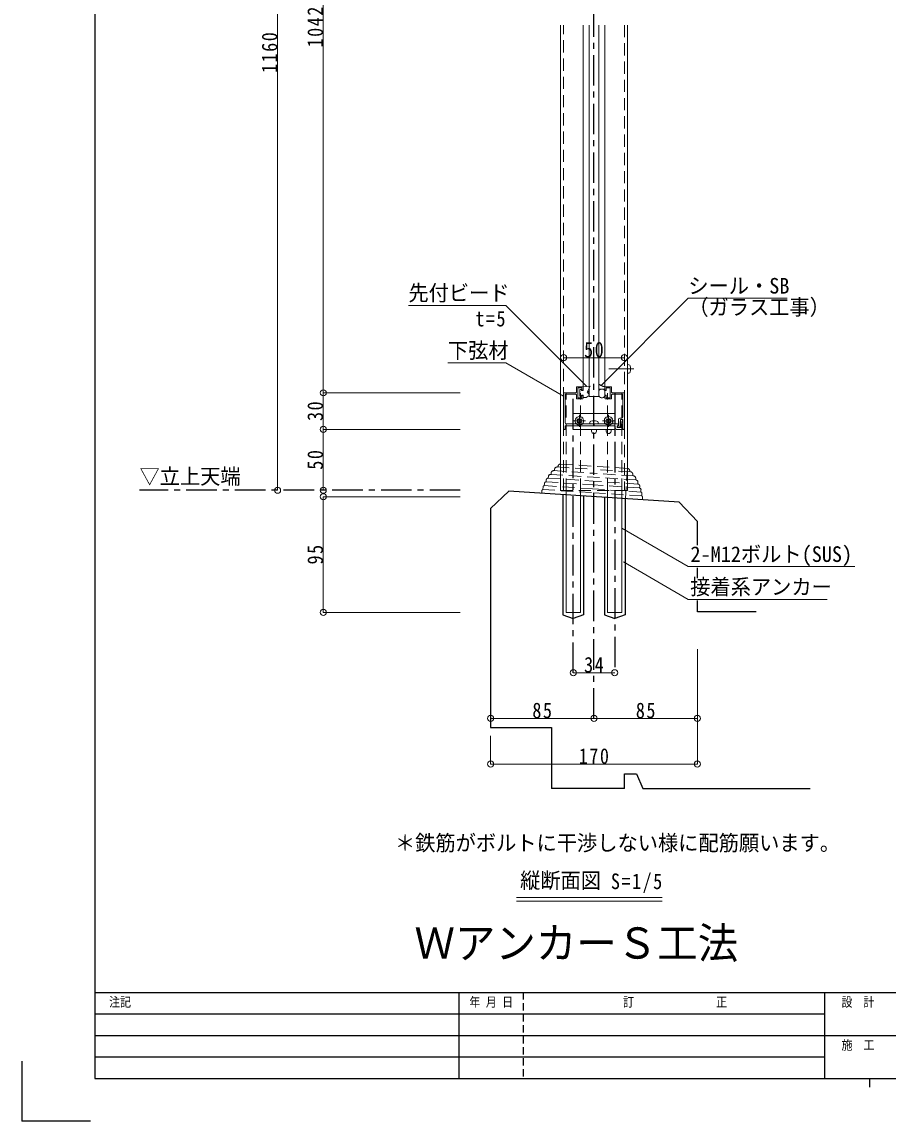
# Model space of a CAD drawing. Units: millimetres, scale not verified. Extents: x -1050 to 1050, y -742 to 742.
# Drawn here: x -1050 to -338, y -742 to 160 of the extents above; entities that cross this region are included whole.
import ezdxf
from ezdxf.enums import TextEntityAlignment as Align

# ---------------------------------------------------------------- set-up
doc = ezdxf.new("R2010")
doc.units = ezdxf.units.MM
doc.header["$LTSCALE"] = 5
for name, pattern in [('CHAIN1', [8, 5, -1, 1, -1]), ('DASHED1', [1.8, 1.2, -0.6]), ('DASHED2', [3, 2, -1])]:
    doc.linetypes.add(name, pattern=pattern)
for name, color, linetype in [('0-0_通り芯', 7, 'CHAIN1'), ('0-1_躯体', 134, 'Continuous'), ('1-4_印刷位置ライン', 7, 'Continuous'), ('1-5_図枠1_1', 7, 'Continuous')]:
    doc.layers.add(name, color=color, linetype=linetype)
for name, color, linetype, lineweight in [('0-3_寸法', 54, 'Continuous', 20), ('0-4_手摺部材', 92, 'Continuous', 20), ('0-7_ガラス', 6, 'Continuous', 20), ('0-8_その他', 11, 'Continuous', 20), ('0-9_文字', 3, 'Continuous', 20), ('0-A_支柱', 6, 'Continuous', 20), ('0-B_足元', 4, 'Continuous', 20)]:
    doc.layers.add(name, color=color, linetype=linetype, lineweight=lineweight)
doc.styles.add('ＭＳ ゴシック', font='')
doc.styles.add('ＭＳ 明朝', font='')
doc.styles.get('ＭＳ ゴシック').set_extended_font_data('MS Gothic')
doc.styles.get('ＭＳ 明朝').set_extended_font_data('MS Mincho')

# ---------------------------------------------------------------- blocks, each defined once
blk = doc.blocks.new('dimension_origin')
at = {"color": 0, "linetype": 'Continuous', "lineweight": -2}
blk.add_circle((0, 0), 1.25, dxfattribs=at)

msp = doc.modelspace()

# ---------------------------------------------------------------- linework, layer by layer
at = {"layer": '0-0_通り芯'}
for p, q in [((-580, -411.793), (-580, 507.012)), ((-597, -374.293), (-597, -144.654)), ((-563, -144.654), (-563, -374.293)), ((-690, -224.293), (-953.426, -224.293))]:
    msp.add_line(p, q, dxfattribs=at)
at = {"layer": '0-0_通り芯', "linetype": 'DASHED1'}
msp.add_line((-580, -169.793), (-580, -171.293), dxfattribs=at)
at = {"layer": '0-1_躯体'}
for p, q in [((-650, -225.059), (-665, -239.293)), ((-510, -234.249), (-650, -225.059)), ((-605.5, -227.98), (-605.5, -326.707)), ((-588.5, -229.096), (-588.5, -326.707)), ((-571.5, -230.212), (-571.5, -326.707)), ((-554.5, -231.328), (-554.5, -326.707)), ((-510, -234.249), (-495, -250.015)), ((-665, -239.293), (-665, -419.293)), ((-495, -269.368), (-495, -250.015)), ((-495, -296.449), (-495, -287.995)), ((-495, -324.293), (-495, -314.984)), ((-446.84, -324.293), (-495, -324.293)), ((-605.5, -326.707), (-597, -329.654)), ((-588.5, -326.707), (-597, -329.654)), ((-571.5, -326.707), (-563, -329.654)), ((-554.5, -326.707), (-563, -329.654)), ((-555, -469.293), (-555, -457.293)), ((-555, -457.293), (-545, -457.293)), ((-545, -457.293), (-540, -469.293)), ((-555, -469.293), (-615, -469.293)), ((-540, -469.293), (-402.248, -469.293))]:
    msp.add_line(p, q, dxfattribs=at)
msp.add_lwpolyline([(-665, -419.293), (-615, -419.293), (-615, -469.293)], dxfattribs=at)
at = {"layer": '0-3_寸法'}
for p, q in [((-840, -224.293), (-840, 495)), ((-802.5, -144.293), (-802.5, 457)), ((-605, -115.411), (-555, -115.411)), ((-690, -144.293), (-802.5, -144.293)), ((-802.5, -174.293), (-802.5, -144.293)), ((-690, -174.293), (-802.5, -174.293)), ((-802.5, -224.293), (-802.5, -174.293)), ((-802.5, -229.654), (-802.5, -324.654)), ((-802.5, -229.654), (-690, -229.654)), ((-690, -324.654), (-802.5, -324.654)), ((-495, -354.862), (-495, -449.293)), ((-597, -374.293), (-563, -374.293)), ((-665, -411.793), (-580, -411.793)), ((-580, -411.793), (-495, -411.793)), ((-665, -449.293), (-665, -425.993)), ((-665, -449.293), (-495, -449.293))]:
    msp.add_line(p, q, dxfattribs=at)
at = {"layer": '0-4_手摺部材'}
for p, q in [((-604.5, -144.293), (-595, -144.293)), ((-594.5, -139.793), (-594.5, -143.793)), ((-594, -139.293), (-589.5, -139.293)), ((-593.3, -140.293), (-590, -140.293)), ((-590, -140.293), (-590, -142.293)), ((-590, -142.293), (-589.5, -142.293)), ((-589, -139.793), (-589, -141.793)), ((-571, -141.793), (-571, -139.793)), ((-570.5, -139.293), (-566, -139.293)), ((-566.7, -140.293), (-570, -140.293)), ((-566.7, -140.293), (-566.7, -148.293)), ((-565.5, -139.793), (-565.5, -143.793)), ((-565, -144.293), (-555.5, -144.293)), ((-605, -144.793), (-605, -173.793)), ((-603.8, -145.493), (-595, -145.493)), ((-603.8, -168.793), (-603.8, -145.493)), ((-594.5, -145.993), (-594.5, -148.793)), ((-594, -149.293), (-589.5, -149.293)), ((-590, -146.293), (-590, -148.293)), ((-590, -146.293), (-589.5, -146.293)), ((-589, -146.793), (-589, -148.793)), ((-571, -148.793), (-571, -146.793)), ((-570.5, -146.293), (-570, -146.293)), ((-566, -149.293), (-570.5, -149.293)), ((-570, -146.293), (-570, -148.293)), ((-570, -148.293), (-566.7, -148.293)), ((-565.5, -145.993), (-565.5, -148.793)), ((-565, -145.493), (-556.7, -145.493)), ((-556.2, -145.993), (-556.2, -164.093)), ((-555, -144.793), (-555, -173.793)), ((-603.8, -171.293), (-603.8, -174.293)), ((-603.8, -171.293), (-562.5, -171.293)), ((-602.8, -169.793), (-560.6, -169.793)), ((-593.195, -166.747), (-593.766, -166.157)), ((-593.195, -167.837), (-593.766, -168.429)), ((-593.195, -166.747), (-592.997, -167.293)), ((-593.195, -167.838), (-592.997, -167.293)), ((-592.545, -166.097), (-593.136, -165.527)), ((-592.545, -168.488), (-593.136, -169.059)), ((-592.545, -166.097), (-592, -166.296)), ((-592.545, -168.488), (-592, -168.29)), ((-591.455, -166.097), (-592, -166.296)), ((-591.455, -168.488), (-592, -168.29)), ((-591.455, -166.097), (-590.864, -165.527)), ((-591.455, -168.488), (-590.864, -169.059)), ((-590.805, -166.747), (-591.003, -167.293)), ((-590.805, -167.838), (-591.003, -167.293)), ((-590.805, -166.747), (-590.234, -166.157)), ((-590.805, -167.838), (-590.234, -168.429)), ((-583.402, -168.674), (-583.5, -169.793)), ((-576.598, -168.674), (-576.5, -169.793)), ((-571.402, -168.674), (-571.5, -169.793)), ((-569.195, -166.747), (-569.766, -166.157)), ((-569.195, -167.837), (-569.766, -168.429)), ((-569.195, -166.747), (-568.997, -167.293)), ((-569.195, -167.838), (-568.997, -167.293)), ((-568.545, -166.097), (-569.136, -165.527)), ((-568.545, -168.488), (-569.136, -169.059)), ((-568.545, -166.097), (-568, -166.296)), ((-568.545, -168.488), (-568, -168.29)), ((-567.455, -166.097), (-568, -166.296)), ((-567.455, -168.488), (-568, -168.29)), ((-567.455, -166.097), (-566.864, -165.527)), ((-567.455, -168.488), (-566.864, -169.059)), ((-566.805, -166.747), (-567.003, -167.293)), ((-566.805, -167.838), (-567.003, -167.293)), ((-566.805, -166.747), (-566.234, -166.157)), ((-566.805, -167.838), (-566.234, -168.429)), ((-564.598, -168.674), (-564.5, -169.793)), ((-563, -174.293), (-563, -171.293)), ((-562.5, -171.293), (-562.5, -173.293)), ((-561, -171.393), (-561, -172.793)), ((-561, -171.393), (-560.1, -171.393)), ((-560.7, -171.493), (-560.7, -172.193)), ((-560.7, -171.493), (-559.8, -171.493)), ((-560.1, -170.293), (-560.1, -171.393)), ((-559.8, -166.093), (-559.8, -171.493)), ((-558.8, -165.093), (-557.2, -165.093)), ((-558.6, -167.793), (-558.2, -167.793)), ((-558.6, -167.793), (-558.6, -171.993)), ((-558.2, -166.293), (-558.2, -167.793)), ((-558.2, -166.293), (-557.464, -166.293)), ((-558.2, -166.293), (-558.2, -167.793)), ((-558.2, -166.293), (-556.2, -166.293)), ((-558.2, -167.793), (-557.8, -167.793)), ((-557.8, -167.793), (-557.8, -172.793)), ((-556.3, -171.693), (-556.464, -167.256)), ((-556.2, -166.293), (-556.2, -173.093)), ((-604.5, -174.293), (-603.8, -174.293)), ((-582, -174.293), (-582, -175.793)), ((-578, -174.293), (-578, -175.793)), ((-570, -174.293), (-570, -175.793)), ((-566, -174.293), (-566, -175.793)), ((-561.5, -174.293), (-556.3, -174.293)), ((-561, -172.793), (-557.8, -172.793)), ((-560.7, -172.193), (-559.8, -172.493)), ((-559.8, -172.493), (-559.1, -172.493)), ((-556.3, -171.693), (-556.3, -174.293)), ((-556.3, -173.093), (-556.3, -174.293)), ((-556.3, -173.093), (-556.2, -173.093)), ((-556.3, -174.293), (-555.5, -174.293))]:
    msp.add_line(p, q, dxfattribs=at)
at = {"layer": '0-4_手摺部材', "linetype": 'CHAIN1'}
for p, q in [((-592, -162.293), (-592, -169.793)), ((-568, -162.293), (-568, -169.793)), ((-597, -167.293), (-587, -167.293)), ((-592, -171.293), (-592, -172.293)), ((-573, -167.293), (-563, -167.293)), ((-568, -171.293), (-568, -172.293))]:
    msp.add_line(p, q, dxfattribs=at)
at = {"layer": '0-4_手摺部材', "linetype": 'DASHED1'}
for p, q in [((-597, -169.793), (-597, -171.293)), ((-592, -169.793), (-592, -171.293)), ((-568, -169.793), (-568, -171.293)), ((-563, -171.293), (-563, -169.793))]:
    msp.add_line(p, q, dxfattribs=at)
at = {"layer": '0-4_手摺部材'}
for points in [[(-593.3, -140.293), (-593.3, -148.293), (-590, -148.293)], [(-570.5, -142.293), (-570, -142.293), (-570, -140.293)], [(-563, -169.793), (-563, -161.293), (-597, -161.293), (-597, -169.793)], [(-597, -171.293), (-597, -174.293), (-580.903, -174.293), (-563, -174.293)]]:
    msp.add_lwpolyline(points, dxfattribs=at)
for centre, radius, start, end in [((-604.5, -144.793), 0.5, 90, 180), ((-595, -143.793), 0.5, 270, 360), ((-594, -139.793), 0.5, 90, 180), ((-589.5, -139.793), 0.5, 0, 90), ((-589.5, -141.793), 0.5, 270, 360), ((-570.5, -139.793), 0.5, 90, 180), ((-570.5, -141.793), 0.5, 180, 270), ((-566, -139.793), 0.5, 0, 90), ((-565, -143.793), 0.5, 180, 270), ((-555.5, -144.793), 0.5, 0, 90), ((-595, -145.993), 0.5, 0, 90), ((-594, -148.793), 0.5, 180, 270), ((-589.5, -146.793), 0.5, 0, 90), ((-589.5, -148.793), 0.5, 270, 360), ((-570.5, -146.793), 0.5, 90, 180), ((-570.5, -148.793), 0.5, 180, 270), ((-566, -148.793), 0.5, 270, 360), ((-565, -145.993), 0.5, 90, 180), ((-556.7, -145.993), 0.5, 0, 90), ((-602.8, -168.793), 1, 180, 270), ((-592, -167.293), 3.5, 314.41531, 225.58469), ((-592, -167.293), 2.1, 122.7575, 147.2425), ((-592, -167.293), 2.1, 212.74607, 237.2425), ((-592, -167.293), 2.1, 32.7575, 57.2425), ((-592, -167.293), 2.1, 302.7575, 327.2425), ((-582.107, -168.787), 1.3, 105.88085, 175), ((-580, -176.193), 9, 74.11915, 105.88085), ((-577.893, -168.787), 1.3, 5, 74.11915), ((-568, -167.293), 3.5, 314.41531, 225.58469), ((-570.107, -168.787), 1.3, 105.88085, 175), ((-568, -176.193), 9, 74.11915, 105.88085), ((-568, -167.293), 2.1, 122.7575, 147.2425), ((-568, -167.293), 2.1, 212.74607, 237.2425), ((-568, -167.293), 2.1, 32.7575, 57.2425), ((-568, -167.293), 2.1, 302.7575, 327.2425), ((-565.893, -168.787), 1.3, 5, 74.11915), ((-560.6, -170.293), 0.5, 0, 90), ((-558.8, -166.093), 1, 90, 180), ((-557.464, -167.293), 1, 2.1211, 90), ((-557.2, -164.093), 1, 270, 360), ((-604.5, -173.793), 0.5, 180, 270), ((-580, -175.793), 2, 180, 270), ((-580, -175.793), 2, 270, 360), ((-568, -175.793), 2, 180, 270), ((-568, -175.793), 2, 270, 360), ((-561.5, -173.293), 1, 180, 270), ((-559.1, -171.993), 0.5, 270, 360), ((-555.5, -173.793), 0.5, 270, 360)]:
    msp.add_arc(centre, radius, start, end, dxfattribs=at)
at = {"layer": '0-4_手摺部材', "linetype": 'DASHED1'}
for centre in [(-592, -167.293), (-568, -167.293)]:
    msp.add_arc(centre, 3.5, 225.58469, 314.41531, dxfattribs=at)
at = {"layer": '0-7_ガラス'}
for p, q in [((-584, 157.854), (-584, -147.293)), ((-576, -147.293), (-576, 157.854)), ((-584, -147.293), (-576, -147.293))]:
    msp.add_line(p, q, dxfattribs=at)
at = {"layer": '0-8_その他'}
for p, q in [((-591.5, -141.543), (-591.5, -147.043)), ((-590.3, -141.543), (-591.5, -141.543)), ((-590.3, -141.543), (-590.3, -142.493)), ((-590.3, -142.493), (-589, -142.493)), ((-589, -139.474), (-589, -142.493)), ((-583.192, -138.712), (-588.82, -139.275)), ((-585.6, -143.543), (-584, -145.543)), ((-584, -143.543), (-585.6, -143.543)), ((-585.386, -143.143), (-583.094, -138.859)), ((-584, -143.143), (-585.386, -143.143)), ((-583.9, -143.243), (-583.9, -143.443)), ((-576, -141.293), (-576, -137.137)), ((-571, -141.293), (-576, -141.293)), ((-576, -146.293), (-576, -143.293)), ((-574, -141.293), (-573, -141.293)), ((-571, -141.293), (-571, -139.293)), ((-571, -143.293), (-571, -146.293)), ((-590.3, -147.043), (-591.5, -147.043)), ((-590.3, -146.093), (-589, -146.093)), ((-590.3, -146.093), (-590.3, -147.043)), ((-589, -146.093), (-589, -147.893)), ((-586.5, -148.043), (-588.85, -148.043)), ((-586.5, -148.043), (-584, -146.543)), ((-584, -146.543), (-584, -145.543)), ((-573, -148.293), (-574, -148.293))]:
    msp.add_line(p, q, dxfattribs=at)
msp.add_lwpolyline([(-571, -139.293), (-571.016, -139.29), (-571.063, -139.281), (-571.14, -139.267), (-571.245, -139.247), (-571.375, -139.222), (-571.527, -139.192), (-571.696, -139.157), (-571.879, -139.117), (-572.071, -139.073), (-572.267, -139.023), (-572.461, -138.97), (-572.648, -138.914), (-572.824, -138.857), (-572.983, -138.802), (-573.12, -138.75), (-573.232, -138.706), (-573.314, -138.672), (-573.365, -138.651), (-573.382, -138.643), (-573.399, -138.636), (-573.45, -138.614), (-573.533, -138.576), (-573.647, -138.523), (-573.79, -138.454), (-573.956, -138.369), (-574.144, -138.269), (-574.347, -138.157), (-574.56, -138.035), (-574.778, -137.906), (-574.993, -137.775), (-575.201, -137.646), (-575.394, -137.525), (-575.568, -137.414), (-575.718, -137.319), (-575.839, -137.241), (-575.927, -137.184), (-575.982, -137.149), (-576, -137.137)], dxfattribs=at)
for centre, radius, start, end in [((-588.8, -139.474), 0.2, 95.71059, 180), ((-584, -143.243), 0.1, 0, 90), ((-584, -143.443), 0.1, 270, 360), ((-583.182, -138.812), 0.1, 331.84892, 95.71059), ((-574, -143.293), 2, 90, 180), ((-573, -143.293), 2, 360, 90), ((-588.85, -147.893), 0.15, 180, 270), ((-574, -146.293), 2, 180, 270), ((-573, -146.293), 2, 270, 360)]:
    msp.add_arc(centre, radius, start, end, dxfattribs=at)
at = {"layer": '0-9_文字'}
for p, q in [((-524.014, -558.793), (-643.767, -558.793)), ((-524.014, -561.793), (-643.767, -561.793))]:
    msp.add_line(p, q, dxfattribs=at)
for points in [[(-574.144, -138.269), (-502.5, -66.625), (-421.25, -66.625)], [(-585.931, -139.011), (-652.5, -72.44), (-732.5, -72.44)], [(-605, -147.14), (-652.5, -119.716), (-700, -119.716)], [(-557, -255.61), (-502.5, -287.075), (-365.712, -287.075)], [(-555.77, -283.19), (-502.5, -313.946), (-388.431, -313.946)]]:
    msp.add_lwpolyline(points, dxfattribs=at)
at = {"layer": '0-A_支柱'}
for p, q in [((-607.5, -224.654), (-607.5, 157.854)), ((-589, -139.293), (-589, 157.854)), ((-571, -139.293), (-571, 157.854)), ((-552.5, -224.654), (-552.5, 157.854))]:
    msp.add_line(p, q, dxfattribs=at)
at = {"layer": '0-A_支柱', "linetype": 'DASHED2'}
msp.add_line((-607.5, -224.654), (-552.5, -224.654), dxfattribs=at)
at = {"layer": '0-B_足元', "linetype": 'DASHED2'}
for p, q in [((-605, -224.654), (-605, 157.854)), ((-555, 157.854), (-555, -224.654)), ((-603, -224.654), (-603, -144.654)), ((-591, -224.654), (-591, -144.654)), ((-569, -224.654), (-569, -144.654)), ((-557, -224.654), (-557, -144.654)), ((-612.383, -207.084), (-612.461, -208.282)), ((-610.436, -205.208), (-580.111, -207.198)), ((-609.509, -204.667), (-609.548, -205.266)), ((-607.382, -202.803), (-579.941, -204.604)), ((-549.786, -209.189), (-580.111, -207.198)), ((-552.5, -206.405), (-579.941, -204.604)), ((-554.138, -231.351), (-552.5, -206.405)), ((-619.252, -216.015), (-619.345, -217.424)), ((-617.445, -213.07), (-617.529, -214.363)), ((-617.529, -214.363), (-580.74, -216.778)), ((-615.515, -211.285), (-580.53, -213.581)), ((-615.181, -210.101), (-615.26, -211.301)), ((-613.224, -208.232), (-580.321, -210.391)), ((-545.545, -215.878), (-580.53, -213.581)), ((-547.418, -212.551), (-580.321, -210.391)), ((-550.635, -208.532), (-550.675, -209.131)), ((-548.102, -211.304), (-548.18, -212.502)), ((-545.722, -214.66), (-545.801, -215.861)), ((-622.863, -224.91), (-622.989, -226.832)), ((-621.883, -221.651), (-622.017, -223.689)), ((-622.017, -223.689), (-581.369, -226.358)), ((-620.719, -218.909), (-620.827, -220.562)), ((-620.827, -220.56), (-581.159, -223.164)), ((-619.345, -217.424), (-580.948, -219.944)), ((-541.491, -225.768), (-581.159, -223.164)), ((-542.551, -222.464), (-580.948, -219.944)), ((-543.951, -219.193), (-580.74, -216.778)), ((-543.866, -217.9), (-543.951, -219.193)), ((-542.459, -221.056), (-542.551, -222.464)), ((-541.383, -224.117), (-541.492, -225.77)), ((-540.721, -229.026), (-581.369, -226.358)), ((-540.587, -226.987), (-540.721, -229.026)), ((-540.041, -230.346), (-540.168, -232.268))]:
    msp.add_line(p, q, dxfattribs=at)
at = {"layer": '0-B_足元', "linetype": 'CHAIN1'}
msp.add_line((-547.28, -124.654), (-567.895, -124.654), dxfattribs=at)
at = {"layer": '0-B_足元'}
for p, q in [((-551.381, -121.252), (-552.5, -121.154)), ((-552.5, -121.154), (-552.5, -128.154)), ((-551.381, -128.056), (-552.5, -128.154)), ((-603, -324.654), (-603, -224.654)), ((-591, -224.654), (-591, -324.654)), ((-569, -224.654), (-569, -324.654)), ((-557, -324.654), (-557, -224.654)), ((-591, -324.654), (-603, -324.654)), ((-569, -324.654), (-557, -324.654))]:
    msp.add_line(p, q, dxfattribs=at)
for centre, radius, start, end in [((-551.494, -122.547), 1.3, 15.88085, 85), ((-558.9, -124.654), 9, 344.11915, 15.88085), ((-551.494, -126.761), 1.3, 275, 344.11915)]:
    msp.add_arc(centre, radius, start, end, dxfattribs=at)
at = {"layer": '0-B_足元', "linetype": 'DASHED2'}
for centre, radius, start, end in [((-610.344, -207.261), 2.047, 82.80574, 175.04071), ((-607.513, -204.798), 2, 86.24439, 176.24439), ((-552.631, -208.401), 2, 356.24439, 86.24439), ((-617.591, -216.023), 1.661, 87.86715, 179.73502), ((-615.584, -213.146), 1.862, 87.88914, 177.68339), ((-613.229, -210.186), 1.954, 82.81507, 177.49962), ((-550.146, -211.213), 2.047, 357.44808, 89.68305), ((-547.669, -214.489), 1.954, 354.98916, 89.67372), ((-545.72, -217.732), 1.862, 354.8054, 84.59965), ((-621.412, -225.012), 1.455, 114.58064, 175.95495), ((-620.676, -221.763), 1.212, 97.16541, 174.70582), ((-619.238, -218.9), 1.48, 94.11984, 180.3566), ((-544.106, -220.846), 1.661, 352.75376, 84.62164), ((-542.849, -223.914), 1.48, 352.13219, 78.36895), ((-541.798, -226.94), 1.212, 357.78297, 75.32338), ((-541.493, -230.258), 1.455, 356.53383, 57.90814)]:
    msp.add_arc(centre, radius, start, end, dxfattribs=at)
at = {"layer": '1-4_印刷位置ライン'}
for p in [(-1050, -693.374), (-993.722, -742.5)]:
    msp.add_line(p, (-1050, -742.5), dxfattribs=at)
at = {"layer": '1-5_図枠1_1'}
for p, q in [((-990, -636.793), (990, -636.793)), ((-691.162, -636.793), (-691.162, -707.5)), ((-390.657, -636.793), (-390.657, -707.5)), ((-990, -654.47), (-390.657, -654.47)), ((-990, -672.146), (-37.121, -672.146)), ((-990, -689.823), (-390.657, -689.823)), ((-353.535, -707.5), (-353.535, -714.571))]:
    msp.add_line(p, q, dxfattribs=at)
at = {"layer": '1-5_図枠1_1', "linetype": 'DASHED1'}
msp.add_line((-638.131, -636.793), (-638.131, -707.5), dxfattribs=at)
msp.add_line((-638.131, -636.793), (-638.131, -707.5), dxfattribs=at)
at = {"layer": '1-5_図枠1_1'}
msp.add_lwpolyline([(-990, 682.5), (-990, -707.5), (990, -707.5)], dxfattribs=at)

# ---------------------------------------------------------------- block references
at = {"layer": '0-3_寸法', "xscale": 2, "yscale": 2}
for p, rotation in [((-605, -115.411), 180), ((-802.5, -144.293), 90), ((-802.5, -144.293), 270), ((-802.5, -174.293), 90), ((-802.5, -174.293), 270), ((-840, -224.293), 270), ((-802.5, -224.293), 270), ((-802.5, -229.654), 90), ((-802.5, -324.654), 270), ((-597, -374.293), 180), ((-665, -411.793), 180), ((-580, -411.793), 180), ((-665, -449.293), 180)]:
    msp.add_blockref('dimension_origin', p, dxfattribs=dict(at, rotation=rotation))
for p in [(-555, -115.411), (-563, -374.293), (-580, -411.793), (-495, -411.793), (-495, -449.293)]:
    msp.add_blockref('dimension_origin', p, dxfattribs=at)

# ---------------------------------------------------------------- texts
at = {"layer": '0-3_寸法', "char_height": 12.83, "attachment_point": 7, "rotation": 90, "style": 'ＭＳ ゴシック'}
for s, insert in [('\\T1.17;\\W0.85;1042', (-802.5, 139.479)), ('\\T1.17;\\W0.85;1160', (-840, 118.479)), ('\\T1.17;\\W0.85;30', (-802.5, -167.418)), ('\\T1.17;\\W0.85;50', (-802.5, -207.418)), ('\\T1.17;\\W0.85;95', (-802.5, -285.279))]:
    msp.add_mtext(s, dxfattribs=dict(at, insert=insert))
at = {"layer": '0-3_寸法', "char_height": 12.83, "attachment_point": 7, "style": 'ＭＳ ゴシック'}
for s, insert in [('\\T1.17;\\W0.85;50', (-588.125, -115.411)), ('\\T1.17;\\W0.85;34', (-588.125, -374.293)), ('\\T1.17;\\W0.85;85', (-630.625, -411.793)), ('\\T1.17;\\W0.85;85', (-545.625, -411.793)), ('\\T1.17;\\W0.85;170', (-592.5, -449.293))]:
    msp.add_mtext(s, dxfattribs=dict(at, insert=insert))
at = {"layer": '0-9_文字', "style": 'ＭＳ ゴシック', "width": 0.95}
for s, height, p in [('先付ビード', 12.83, (-732.5, -72.44)), ('シール・SB', 12.83, (-502.5, -66.625)), ('（ガラス工事）', 12.83, (-502.5, -84.125)), ('下弦材', 12.83, (-700, -119.716)), ('▽立上天端', 12.83, (-953.426, -223.127)), ('2-M12ボルト(SUS)', 12.83, (-500.712, -287.075)), ('接着系アンカー', 12.83, (-500.931, -313.946)), ('＊鉄筋がボルトに干渉しない様に配筋願います。', 12.83, (-743.55, -524.293)), ('縦断面図', 12.83, (-640.701, -555.106)), ('ＷアンカーＳ工法', 25.66, (-727.5, -616.793))]:
    msp.add_text(s, height=height, dxfattribs=at).set_placement(p, align=Align.BOTTOM_LEFT)
at = {"layer": '0-9_文字', "char_height": 12.83, "attachment_point": 7, "style": 'ＭＳ ゴシック'}
for s, insert in [('\\T1.17;\\W0.85;t=5', (-677.5, -89.94)), ('\\T1.17;\\W0.85;S=1/5', (-566.097, -555.106))]:
    msp.add_mtext(s, dxfattribs=dict(at, insert=insert))
at = {"layer": '1-5_図枠1_1', "style": 'ＭＳ 明朝', "width": 0.85}
for s, p in [('注記', (-978.418, -650.934)), ('年 月 日', (-682.419, -650.934)), ('訂               正', (-556.108, -650.934)), ('  設  計', (-385.607, -650.934)), ('  施  工', (-385.607, -686.288))]:
    msp.add_text(s, height=7.776, dxfattribs=at).set_placement(p, align=Align.BOTTOM_LEFT)

doc.saveas('drawing.dxf')
